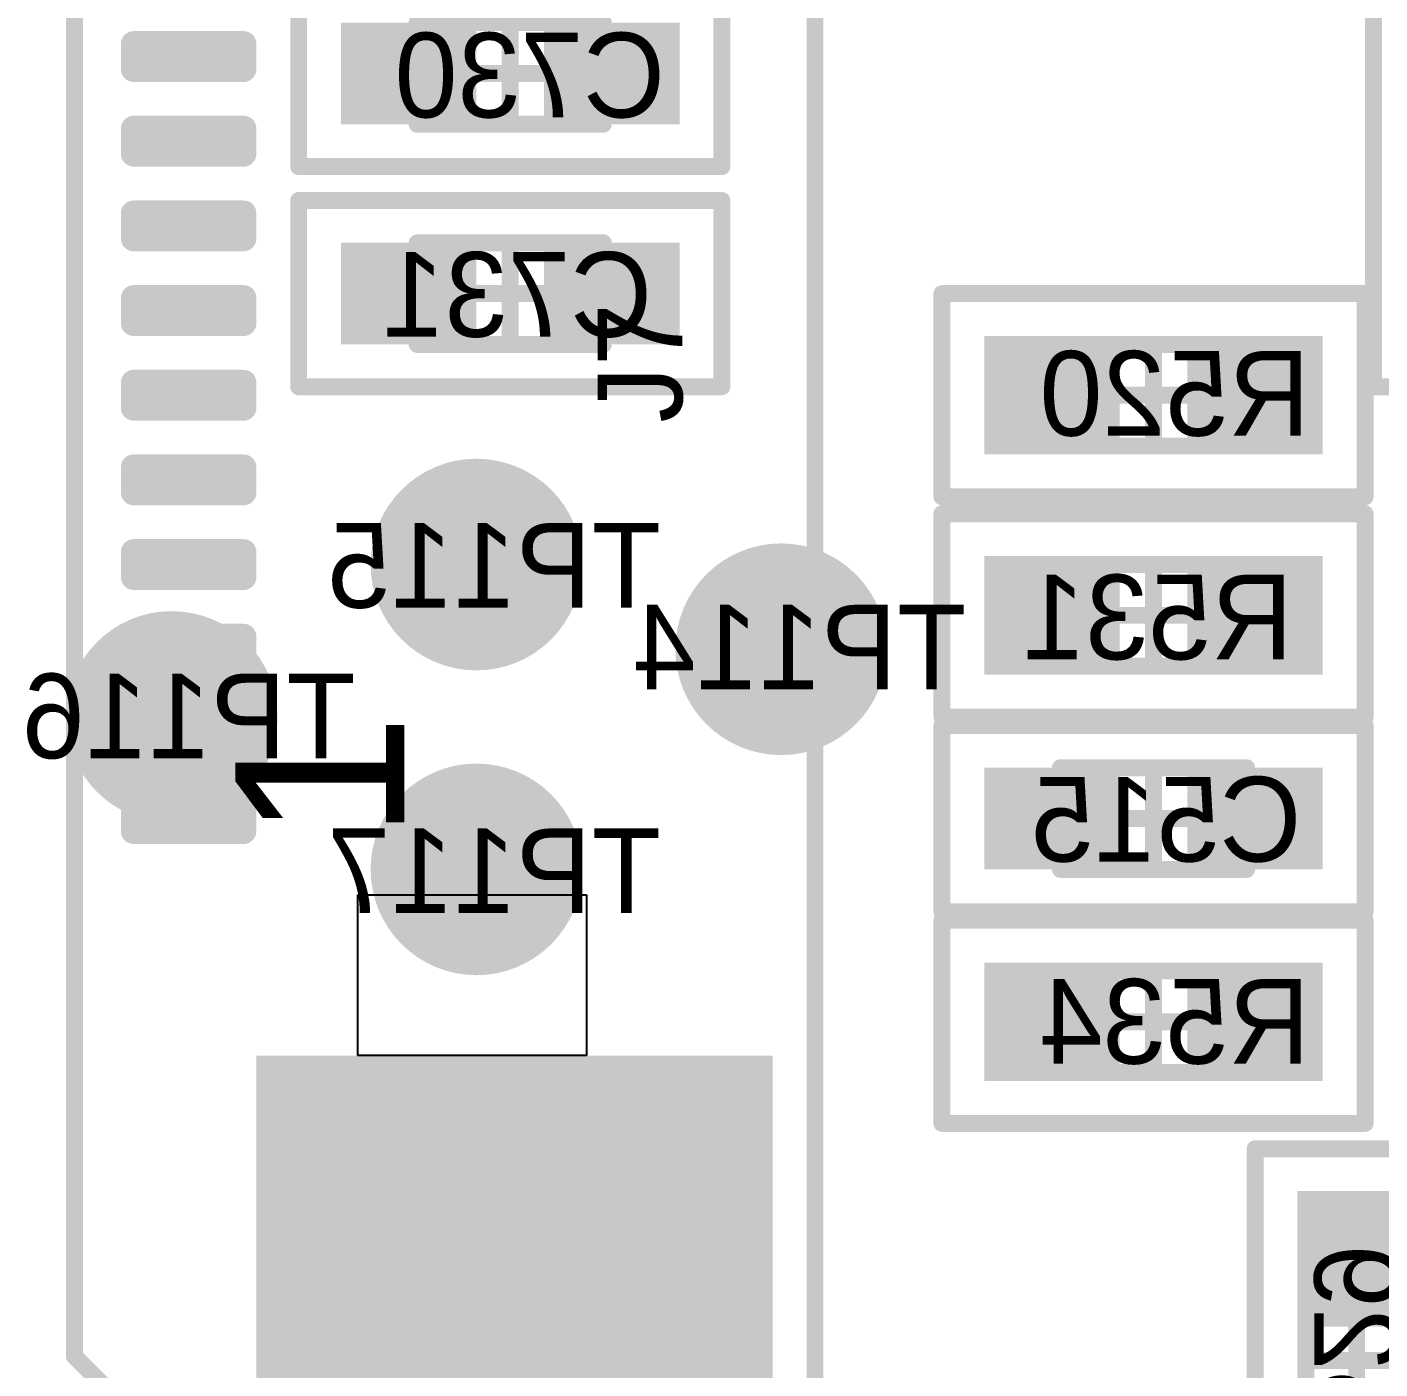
# Model space of a CAD drawing. Header units: millimetres. Extents: x 33.3 to 111.9, y 29.8 to 74.8.
# Drawn here: x 66.51 to 74.5, y 55.45 to 63.37 of the extents above; entities that cross this region are included whole.
import ezdxf

# ---------------------------------------------------------------- set-up
doc = ezdxf.new("R2010")
doc.units = ezdxf.units.MM
for name, color, linetype in [('BottomLayer', 5, 'Continuous'), ('BottomOverlay', 54, 'Continuous'), ('BottomPaste', 16, 'Continuous'), ('Mechanical14', 56, 'Continuous'), ('Mechanical15', 56, 'Continuous'), ('Mechanical16', 56, 'Continuous'), ('Mechanical17', 56, 'Continuous'), ('TopLayer', 1, 'Continuous'), ('TopOverlay', 2, 'Continuous'), ('TopPaste', 8, 'Continuous')]:
    doc.layers.add(name, color=color, linetype=linetype)

# ---------------------------------------------------------------- blocks, each defined once
blk = doc.blocks.new('TP_1_25___TOP_B_26')
at = {"layer": 'BottomLayer', "const_width": 0.625}
blk.add_lwpolyline([(-0.3125, 0, 1), (0.3125, 0, 1)], format="xyb", close=True, dxfattribs=at)
at = {"layer": 'BottomPaste', "const_width": 0.625}
blk.add_lwpolyline([(-0.3125, 0, 1), (0.3125, 0, 1)], format="xyb", close=True, dxfattribs=at)
blk = doc.blocks.new('TP_1_25___TOP_B_27')
at = {"layer": 'BottomLayer', "const_width": 0.625}
blk.add_lwpolyline([(-0.3125, 0, 1), (0.3125, 0, 1)], format="xyb", close=True, dxfattribs=at)
at = {"layer": 'BottomPaste', "const_width": 0.625}
blk.add_lwpolyline([(-0.3125, 0, 1), (0.3125, 0, 1)], format="xyb", close=True, dxfattribs=at)
blk = doc.blocks.new('TP_1_25___TOP_B_28')
at = {"layer": 'BottomLayer', "const_width": 0.625}
blk.add_lwpolyline([(-0.3125, 0, 1), (0.3125, 0, 1)], format="xyb", close=True, dxfattribs=at)
at = {"layer": 'BottomPaste', "const_width": 0.625}
blk.add_lwpolyline([(-0.3125, 0, 1), (0.3125, 0, 1)], format="xyb", close=True, dxfattribs=at)
blk = doc.blocks.new('TP_1_25___TOP_B_29')
at = {"layer": 'BottomLayer', "const_width": 0.625}
blk.add_lwpolyline([(-0.3125, 0, 1), (0.3125, 0, 1)], format="xyb", close=True, dxfattribs=at)
at = {"layer": 'BottomPaste', "const_width": 0.625}
blk.add_lwpolyline([(-0.3125, 0, 1), (0.3125, 0, 1)], format="xyb", close=True, dxfattribs=at)
blk = doc.blocks.new('RESC0402_1005__N_B_95')
at = {"layer": 'BottomLayer'}
for points in [[(-1, 0.35), (-1, -0.35), (-0.2, 0.35), (-0.2, -0.35)], [(0.2, 0.35), (0.2, -0.35), (1, 0.35), (1, -0.35)]]:
    blk.add_solid(points, dxfattribs=at)
at = {"layer": 'BottomPaste'}
for points in [[(-1, 0.35), (-1, -0.35), (-0.2, 0.35), (-0.2, -0.35)], [(0.2, 0.35), (0.2, -0.35), (1, 0.35), (1, -0.35)]]:
    blk.add_solid(points, dxfattribs=at)
at = {"layer": 'Mechanical14', "const_width": 0.1}
for points in [[(-0.55, 0.3), (0.55, 0.3)], [(-0.55, -0.3), (-0.55, 0.3)], [(0.55, -0.3), (0.55, 0.3)], [(-0.55, -0.3), (0.55, -0.3)]]:
    blk.add_lwpolyline(points, dxfattribs=at)
at = {"layer": 'Mechanical14', "const_width": 0.05}
for points in [[(-0.575, 0.3, 1), (-0.525, 0.3, 1)], [(-0.575, 0.3, 1), (-0.525, 0.3, 1)], [(0.525, 0.3, 1), (0.575, 0.3, 1)], [(0.525, 0.3, 1), (0.575, 0.3, 1)], [(-0.575, -0.3, 1), (-0.525, -0.3, 1)], [(-0.575, -0.3, 1), (-0.525, -0.3, 1)], [(0.525, -0.3, 1), (0.575, -0.3, 1)], [(0.525, -0.3, 1), (0.575, -0.3, 1)]]:
    blk.add_lwpolyline(points, format="xyb", close=True, dxfattribs=at)
at = {"layer": 'Mechanical16', "const_width": 0.1}
for points in [[(-1.25, 0.6), (1.25, 0.6)], [(-1.25, -0.6), (-1.25, 0.6)], [(1.25, -0.6), (1.25, 0.6)], [(-1.25, -0.6), (1.25, -0.6)]]:
    blk.add_lwpolyline(points, dxfattribs=at)
at = {"layer": 'Mechanical16', "const_width": 0.05}
for points in [[(-1.275, 0.6, 1), (-1.225, 0.6, 1)], [(-1.275, 0.6, 1), (-1.225, 0.6, 1)], [(1.225, 0.6, 1), (1.275, 0.6, 1)], [(1.225, 0.6, 1), (1.275, 0.6, 1)], [(-1.275, -0.6, 1), (-1.225, -0.6, 1)], [(-1.275, -0.6, 1), (-1.225, -0.6, 1)], [(1.225, -0.6, 1), (1.275, -0.6, 1)], [(1.225, -0.6, 1), (1.275, -0.6, 1)]]:
    blk.add_lwpolyline(points, format="xyb", close=True, dxfattribs=at)
at = {"layer": 'Mechanical17', "const_width": 0.1}
for points in [[(0, -0.3), (0, 0.3)], [(-0.3, 0), (0.3, 0)]]:
    blk.add_lwpolyline(points, dxfattribs=at)
at = {"layer": 'Mechanical17', "const_width": 0.05}
for points in [[(-0.025, 0.3, 1), (0.025, 0.3, 1)], [(-0.325, 0, 1), (-0.275, 0, 1)], [(0.275, 0, 1), (0.325, 0, 1)], [(-0.025, -0.3, 1), (0.025, -0.3, 1)]]:
    blk.add_lwpolyline(points, format="xyb", close=True, dxfattribs=at)
blk = doc.blocks.new('RESC0402_1005__N_B_98')
at = {"layer": 'BottomLayer'}
for points in [[(-1, 0.35), (-1, -0.35), (-0.2, 0.35), (-0.2, -0.35)], [(0.2, 0.35), (0.2, -0.35), (1, 0.35), (1, -0.35)]]:
    blk.add_solid(points, dxfattribs=at)
at = {"layer": 'BottomPaste'}
for points in [[(-1, 0.35), (-1, -0.35), (-0.2, 0.35), (-0.2, -0.35)], [(0.2, 0.35), (0.2, -0.35), (1, 0.35), (1, -0.35)]]:
    blk.add_solid(points, dxfattribs=at)
at = {"layer": 'Mechanical14', "const_width": 0.1}
for points in [[(-0.55, 0.3), (0.55, 0.3)], [(-0.55, -0.3), (-0.55, 0.3)], [(0.55, -0.3), (0.55, 0.3)], [(-0.55, -0.3), (0.55, -0.3)]]:
    blk.add_lwpolyline(points, dxfattribs=at)
at = {"layer": 'Mechanical14', "const_width": 0.05}
for points in [[(-0.575, 0.3, 1), (-0.525, 0.3, 1)], [(-0.575, 0.3, 1), (-0.525, 0.3, 1)], [(0.525, 0.3, 1), (0.575, 0.3, 1)], [(0.525, 0.3, 1), (0.575, 0.3, 1)], [(-0.575, -0.3, 1), (-0.525, -0.3, 1)], [(-0.575, -0.3, 1), (-0.525, -0.3, 1)], [(0.525, -0.3, 1), (0.575, -0.3, 1)], [(0.525, -0.3, 1), (0.575, -0.3, 1)]]:
    blk.add_lwpolyline(points, format="xyb", close=True, dxfattribs=at)
at = {"layer": 'Mechanical16', "const_width": 0.1}
for points in [[(-1.25, 0.6), (1.25, 0.6)], [(-1.25, -0.6), (-1.25, 0.6)], [(1.25, -0.6), (1.25, 0.6)], [(-1.25, -0.6), (1.25, -0.6)]]:
    blk.add_lwpolyline(points, dxfattribs=at)
at = {"layer": 'Mechanical16', "const_width": 0.05}
for points in [[(-1.275, 0.6, 1), (-1.225, 0.6, 1)], [(-1.275, 0.6, 1), (-1.225, 0.6, 1)], [(1.225, 0.6, 1), (1.275, 0.6, 1)], [(1.225, 0.6, 1), (1.275, 0.6, 1)], [(-1.275, -0.6, 1), (-1.225, -0.6, 1)], [(-1.275, -0.6, 1), (-1.225, -0.6, 1)], [(1.225, -0.6, 1), (1.275, -0.6, 1)], [(1.225, -0.6, 1), (1.275, -0.6, 1)]]:
    blk.add_lwpolyline(points, format="xyb", close=True, dxfattribs=at)
at = {"layer": 'Mechanical17', "const_width": 0.1}
for points in [[(0, -0.3), (0, 0.3)], [(-0.3, 0), (0.3, 0)]]:
    blk.add_lwpolyline(points, dxfattribs=at)
at = {"layer": 'Mechanical17', "const_width": 0.05}
for points in [[(-0.025, 0.3, 1), (0.025, 0.3, 1)], [(-0.325, 0, 1), (-0.275, 0, 1)], [(0.275, 0, 1), (0.325, 0, 1)], [(-0.025, -0.3, 1), (0.025, -0.3, 1)]]:
    blk.add_lwpolyline(points, format="xyb", close=True, dxfattribs=at)
blk = doc.blocks.new('RESC0402_1005__N_B_100')
at = {"layer": 'BottomLayer'}
for points in [[(-1, 0.35), (-1, -0.35), (-0.2, 0.35), (-0.2, -0.35)], [(0.2, 0.35), (0.2, -0.35), (1, 0.35), (1, -0.35)]]:
    blk.add_solid(points, dxfattribs=at)
at = {"layer": 'BottomPaste'}
for points in [[(-1, 0.35), (-1, -0.35), (-0.2, 0.35), (-0.2, -0.35)], [(0.2, 0.35), (0.2, -0.35), (1, 0.35), (1, -0.35)]]:
    blk.add_solid(points, dxfattribs=at)
at = {"layer": 'Mechanical14', "const_width": 0.1}
for points in [[(0.55, 0.3), (-0.55, 0.3)], [(-0.55, -0.3), (-0.55, 0.3)], [(0.55, -0.3), (0.55, 0.3)], [(0.55, -0.3), (-0.55, -0.3)]]:
    blk.add_lwpolyline(points, dxfattribs=at)
at = {"layer": 'Mechanical14', "const_width": 0.05}
for points in [[(-0.575, 0.3, 1), (-0.525, 0.3, 1)], [(-0.575, 0.3, 1), (-0.525, 0.3, 1)], [(0.525, 0.3, 1), (0.575, 0.3, 1)], [(0.525, 0.3, 1), (0.575, 0.3, 1)], [(-0.575, -0.3, 1), (-0.525, -0.3, 1)], [(-0.575, -0.3, 1), (-0.525, -0.3, 1)], [(0.525, -0.3, 1), (0.575, -0.3, 1)], [(0.525, -0.3, 1), (0.575, -0.3, 1)]]:
    blk.add_lwpolyline(points, format="xyb", close=True, dxfattribs=at)
at = {"layer": 'Mechanical16', "const_width": 0.1}
for points in [[(1.25, 0.6), (-1.25, 0.6)], [(-1.25, -0.6), (-1.25, 0.6)], [(1.25, -0.6), (1.25, 0.6)], [(1.25, -0.6), (-1.25, -0.6)]]:
    blk.add_lwpolyline(points, dxfattribs=at)
at = {"layer": 'Mechanical16', "const_width": 0.05}
for points in [[(-1.275, 0.6, 1), (-1.225, 0.6, 1)], [(-1.275, 0.6, 1), (-1.225, 0.6, 1)], [(1.225, 0.6, 1), (1.275, 0.6, 1)], [(1.225, 0.6, 1), (1.275, 0.6, 1)], [(-1.275, -0.6, 1), (-1.225, -0.6, 1)], [(-1.275, -0.6, 1), (-1.225, -0.6, 1)], [(1.225, -0.6, 1), (1.275, -0.6, 1)], [(1.225, -0.6, 1), (1.275, -0.6, 1)]]:
    blk.add_lwpolyline(points, format="xyb", close=True, dxfattribs=at)
at = {"layer": 'Mechanical17', "const_width": 0.1}
for points in [[(0, -0.3), (0, 0.3)], [(0.3, 0), (-0.3, 0)]]:
    blk.add_lwpolyline(points, dxfattribs=at)
at = {"layer": 'Mechanical17', "const_width": 0.05}
for points in [[(-0.025, 0.3, 1), (0.025, 0.3, 1)], [(-0.325, 0, 1), (-0.275, 0, 1)], [(0.275, 0, 1), (0.325, 0, 1)], [(-0.025, -0.3, 1), (0.025, -0.3, 1)]]:
    blk.add_lwpolyline(points, format="xyb", close=True, dxfattribs=at)
blk = doc.blocks.new('RESC0402_1005__N_B_102')
at = {"layer": 'BottomLayer'}
for points in [[(-1, 0.35), (-1, -0.35), (-0.2, 0.35), (-0.2, -0.35)], [(0.2, 0.35), (0.2, -0.35), (1, 0.35), (1, -0.35)]]:
    blk.add_solid(points, dxfattribs=at)
at = {"layer": 'BottomPaste'}
for points in [[(-1, 0.35), (-1, -0.35), (-0.2, 0.35), (-0.2, -0.35)], [(0.2, 0.35), (0.2, -0.35), (1, 0.35), (1, -0.35)]]:
    blk.add_solid(points, dxfattribs=at)
at = {"layer": 'Mechanical14', "const_width": 0.1}
for points in [[(-0.55, 0.3), (0.55, 0.3)], [(-0.55, 0.3), (-0.55, -0.3)], [(0.55, 0.3), (0.55, -0.3)], [(-0.55, -0.3), (0.55, -0.3)]]:
    blk.add_lwpolyline(points, dxfattribs=at)
at = {"layer": 'Mechanical14', "const_width": 0.05}
for points in [[(-0.575, 0.3, 1), (-0.525, 0.3, 1)], [(-0.575, 0.3, 1), (-0.525, 0.3, 1)], [(0.525, 0.3, 1), (0.575, 0.3, 1)], [(0.525, 0.3, 1), (0.575, 0.3, 1)], [(-0.575, -0.3, 1), (-0.525, -0.3, 1)], [(-0.575, -0.3, 1), (-0.525, -0.3, 1)], [(0.525, -0.3, 1), (0.575, -0.3, 1)], [(0.525, -0.3, 1), (0.575, -0.3, 1)]]:
    blk.add_lwpolyline(points, format="xyb", close=True, dxfattribs=at)
at = {"layer": 'Mechanical16', "const_width": 0.1}
for points in [[(-1.25, 0.6), (1.25, 0.6)], [(-1.25, 0.6), (-1.25, -0.6)], [(1.25, 0.6), (1.25, -0.6)], [(-1.25, -0.6), (1.25, -0.6)]]:
    blk.add_lwpolyline(points, dxfattribs=at)
at = {"layer": 'Mechanical16', "const_width": 0.05}
for points in [[(-1.275, 0.6, 1), (-1.225, 0.6, 1)], [(-1.275, 0.6, 1), (-1.225, 0.6, 1)], [(1.225, 0.6, 1), (1.275, 0.6, 1)], [(1.225, 0.6, 1), (1.275, 0.6, 1)], [(-1.275, -0.6, 1), (-1.225, -0.6, 1)], [(-1.275, -0.6, 1), (-1.225, -0.6, 1)], [(1.225, -0.6, 1), (1.275, -0.6, 1)], [(1.225, -0.6, 1), (1.275, -0.6, 1)]]:
    blk.add_lwpolyline(points, format="xyb", close=True, dxfattribs=at)
at = {"layer": 'Mechanical17', "const_width": 0.1}
for points in [[(0, 0.3), (0, -0.3)], [(-0.3, 0), (0.3, 0)]]:
    blk.add_lwpolyline(points, dxfattribs=at)
at = {"layer": 'Mechanical17', "const_width": 0.05}
for points in [[(-0.025, 0.3, 1), (0.025, 0.3, 1)], [(-0.325, 0, 1), (-0.275, 0, 1)], [(0.275, 0, 1), (0.325, 0, 1)], [(-0.025, -0.3, 1), (0.025, -0.3, 1)]]:
    blk.add_lwpolyline(points, format="xyb", close=True, dxfattribs=at)
blk = doc.blocks.new('RESC0402_1005__N_B_109')
at = {"layer": 'BottomLayer'}
for points in [[(-1, 0.35), (-1, -0.35), (-0.2, 0.35), (-0.2, -0.35)], [(0.2, 0.35), (0.2, -0.35), (1, 0.35), (1, -0.35)]]:
    blk.add_solid(points, dxfattribs=at)
at = {"layer": 'BottomPaste'}
for points in [[(-1, 0.35), (-1, -0.35), (-0.2, 0.35), (-0.2, -0.35)], [(0.2, 0.35), (0.2, -0.35), (1, 0.35), (1, -0.35)]]:
    blk.add_solid(points, dxfattribs=at)
at = {"layer": 'Mechanical14', "const_width": 0.1}
for points in [[(0.55, 0.3), (-0.55, 0.3)], [(-0.55, 0.3), (-0.55, -0.3)], [(0.55, 0.3), (0.55, -0.3)], [(0.55, -0.3), (-0.55, -0.3)]]:
    blk.add_lwpolyline(points, dxfattribs=at)
at = {"layer": 'Mechanical14', "const_width": 0.05}
for points in [[(-0.575, 0.3, 1), (-0.525, 0.3, 1)], [(-0.575, 0.3, 1), (-0.525, 0.3, 1)], [(0.525, 0.3, 1), (0.575, 0.3, 1)], [(0.525, 0.3, 1), (0.575, 0.3, 1)], [(-0.575, -0.3, 1), (-0.525, -0.3, 1)], [(-0.575, -0.3, 1), (-0.525, -0.3, 1)], [(0.525, -0.3, 1), (0.575, -0.3, 1)], [(0.525, -0.3, 1), (0.575, -0.3, 1)]]:
    blk.add_lwpolyline(points, format="xyb", close=True, dxfattribs=at)
at = {"layer": 'Mechanical16', "const_width": 0.1}
for points in [[(1.25, 0.6), (-1.25, 0.6)], [(-1.25, 0.6), (-1.25, -0.6)], [(1.25, 0.6), (1.25, -0.6)], [(1.25, -0.6), (-1.25, -0.6)]]:
    blk.add_lwpolyline(points, dxfattribs=at)
at = {"layer": 'Mechanical16', "const_width": 0.05}
for points in [[(-1.275, 0.6, 1), (-1.225, 0.6, 1)], [(-1.275, 0.6, 1), (-1.225, 0.6, 1)], [(1.225, 0.6, 1), (1.275, 0.6, 1)], [(1.225, 0.6, 1), (1.275, 0.6, 1)], [(-1.275, -0.6, 1), (-1.225, -0.6, 1)], [(-1.275, -0.6, 1), (-1.225, -0.6, 1)], [(1.225, -0.6, 1), (1.275, -0.6, 1)], [(1.225, -0.6, 1), (1.275, -0.6, 1)]]:
    blk.add_lwpolyline(points, format="xyb", close=True, dxfattribs=at)
at = {"layer": 'Mechanical17', "const_width": 0.1}
for points in [[(0, 0.3), (0, -0.3)], [(0.3, 0), (-0.3, 0)]]:
    blk.add_lwpolyline(points, dxfattribs=at)
at = {"layer": 'Mechanical17', "const_width": 0.05}
for points in [[(-0.025, 0.3, 1), (0.025, 0.3, 1)], [(-0.325, 0, 1), (-0.275, 0, 1)], [(0.275, 0, 1), (0.325, 0, 1)], [(-0.025, -0.3, 1), (0.025, -0.3, 1)]]:
    blk.add_lwpolyline(points, format="xyb", close=True, dxfattribs=at)
blk = doc.blocks.new('MOLEX_52745_1297_212')
at = {"layer": 'Mechanical15', "const_width": 0.1}
for points in [[(-3.175, 0.675), (-4.05, -0.2)], [(-3.175, 0.675), (8.7, 0.675)], [(-4.05, -3.7), (9.575, -3.7)]]:
    blk.add_lwpolyline(points, dxfattribs=at)
at = {"layer": 'Mechanical15', "const_width": 0.05}
blk.add_lwpolyline([(-3.2, 0.675, 1), (-3.15, 0.675, 1)], format="xyb", close=True, dxfattribs=at)
blk.add_lwpolyline([(-3.2, 0.675, 1), (-3.15, 0.675, 1)], format="xyb", close=True, dxfattribs=at)
at = {"layer": 'TopLayer'}
for p, q in [((-1.4, -1), (-0.45, -1)), ((-1.4, -2.35), (-1.4, -1)), ((-0.45, -1), (-0.45, -2.35)), ((-0.45, -2.35), (-1.4, -2.35))]:
    blk.add_line(p, q, dxfattribs=at)
at = {"layer": 'TopLayer', "const_width": 0.075}
for points in [[(-0.1125, 0.325, 1), (-0.0375, 0.325, 1)], [(0.0375, 0.325, 1), (0.1125, 0.325, 1)], [(0.3875, 0.325, 1), (0.4625, 0.325, 1)], [(0.5375, 0.325, 1), (0.6125, 0.325, 1)], [(0.8875, 0.325, 1), (0.9625, 0.325, 1)], [(1.0375, 0.325, 1), (1.1125, 0.325, 1)], [(1.3875, 0.325, 1), (1.4625, 0.325, 1)], [(1.5375, 0.325, 1), (1.6125, 0.325, 1)], [(1.8875, 0.325, 1), (1.9625, 0.325, 1)], [(2.0375, 0.325, 1), (2.1125, 0.325, 1)], [(2.3875, 0.325, 1), (2.4625, 0.325, 1)], [(2.5375, 0.325, 1), (2.6125, 0.325, 1)], [(2.8875, 0.325, 1), (2.9625, 0.325, 1)], [(3.0375, 0.325, 1), (3.1125, 0.325, 1)], [(3.3875, 0.325, 1), (3.4625, 0.325, 1)], [(3.5375, 0.325, 1), (3.6125, 0.325, 1)], [(3.8875, 0.325, 1), (3.9625, 0.325, 1)], [(4.0375, 0.325, 1), (4.1125, 0.325, 1)], [(4.3875, 0.325, 1), (4.4625, 0.325, 1)], [(4.5375, 0.325, 1), (4.6125, 0.325, 1)], [(-0.1125, -0.325, 1), (-0.0375, -0.325, 1)], [(0.0375, -0.325, 1), (0.1125, -0.325, 1)], [(0.3875, -0.325, 1), (0.4625, -0.325, 1)], [(0.5375, -0.325, 1), (0.6125, -0.325, 1)], [(0.8875, -0.325, 1), (0.9625, -0.325, 1)], [(1.0375, -0.325, 1), (1.1125, -0.325, 1)], [(1.3875, -0.325, 1), (1.4625, -0.325, 1)], [(1.5375, -0.325, 1), (1.6125, -0.325, 1)], [(1.8875, -0.325, 1), (1.9625, -0.325, 1)], [(2.0375, -0.325, 1), (2.1125, -0.325, 1)], [(2.3875, -0.325, 1), (2.4625, -0.325, 1)], [(2.5375, -0.325, 1), (2.6125, -0.325, 1)], [(2.8875, -0.325, 1), (2.9625, -0.325, 1)], [(3.0375, -0.325, 1), (3.1125, -0.325, 1)], [(3.3875, -0.325, 1), (3.4625, -0.325, 1)], [(3.5375, -0.325, 1), (3.6125, -0.325, 1)], [(3.8875, -0.325, 1), (3.9625, -0.325, 1)], [(4.0375, -0.325, 1), (4.1125, -0.325, 1)], [(4.3875, -0.325, 1), (4.4625, -0.325, 1)], [(4.5375, -0.325, 1), (4.6125, -0.325, 1)]]:
    blk.add_lwpolyline(points, format="xyb", close=True, dxfattribs=at)
at = {"layer": 'TopLayer'}
for points in [[(-0.075, -0.4), (0.075, -0.4), (-0.075, 0.4), (0.075, 0.4)], [(0.425, -0.4), (0.575, -0.4), (0.425, 0.4), (0.575, 0.4)], [(0.925, -0.4), (1.075, -0.4), (0.925, 0.4), (1.075, 0.4)], [(1.425, -0.4), (1.575, -0.4), (1.425, 0.4), (1.575, 0.4)], [(1.925, -0.4), (2.075, -0.4), (1.925, 0.4), (2.075, 0.4)], [(2.425, -0.4), (2.575, -0.4), (2.425, 0.4), (2.575, 0.4)], [(2.925, -0.4), (3.075, -0.4), (2.925, 0.4), (3.075, 0.4)], [(3.425, -0.4), (3.575, -0.4), (3.425, 0.4), (3.575, 0.4)], [(3.925, -0.4), (4.075, -0.4), (3.925, 0.4), (4.075, 0.4)], [(4.425, -0.4), (4.575, -0.4), (4.425, 0.4), (4.575, 0.4)], [(-0.15, -0.325), (0.15, -0.325), (-0.15, 0.325), (0.15, 0.325)], [(0.35, -0.325), (0.65, -0.325), (0.35, 0.325), (0.65, 0.325)], [(0.85, -0.325), (1.15, -0.325), (0.85, 0.325), (1.15, 0.325)], [(1.35, -0.325), (1.65, -0.325), (1.35, 0.325), (1.65, 0.325)], [(1.85, -0.325), (2.15, -0.325), (1.85, 0.325), (2.15, 0.325)], [(2.35, -0.325), (2.65, -0.325), (2.35, 0.325), (2.65, 0.325)], [(2.85, -0.325), (3.15, -0.325), (2.85, 0.325), (3.15, 0.325)], [(3.35, -0.325), (3.65, -0.325), (3.35, 0.325), (3.65, 0.325)], [(3.85, -0.325), (4.15, -0.325), (3.85, 0.325), (4.15, 0.325)], [(4.35, -0.325), (4.65, -0.325), (4.35, 0.325), (4.65, 0.325)], [(-3.8, -3.45), (-1.4, -3.45), (-3.8, -0.4), (-1.4, -0.4)]]:
    blk.add_solid(points, dxfattribs=at)
at = {"layer": 'TopPaste', "const_width": 0.075}
for points in [[(-0.1125, 0.325, 1), (-0.0375, 0.325, 1)], [(0.0375, 0.325, 1), (0.1125, 0.325, 1)], [(0.3875, 0.325, 1), (0.4625, 0.325, 1)], [(0.5375, 0.325, 1), (0.6125, 0.325, 1)], [(0.8875, 0.325, 1), (0.9625, 0.325, 1)], [(1.0375, 0.325, 1), (1.1125, 0.325, 1)], [(1.3875, 0.325, 1), (1.4625, 0.325, 1)], [(1.5375, 0.325, 1), (1.6125, 0.325, 1)], [(1.8875, 0.325, 1), (1.9625, 0.325, 1)], [(2.0375, 0.325, 1), (2.1125, 0.325, 1)], [(2.3875, 0.325, 1), (2.4625, 0.325, 1)], [(2.5375, 0.325, 1), (2.6125, 0.325, 1)], [(2.8875, 0.325, 1), (2.9625, 0.325, 1)], [(3.0375, 0.325, 1), (3.1125, 0.325, 1)], [(3.3875, 0.325, 1), (3.4625, 0.325, 1)], [(3.5375, 0.325, 1), (3.6125, 0.325, 1)], [(3.8875, 0.325, 1), (3.9625, 0.325, 1)], [(4.0375, 0.325, 1), (4.1125, 0.325, 1)], [(4.3875, 0.325, 1), (4.4625, 0.325, 1)], [(4.5375, 0.325, 1), (4.6125, 0.325, 1)], [(-0.1125, -0.325, 1), (-0.0375, -0.325, 1)], [(0.0375, -0.325, 1), (0.1125, -0.325, 1)], [(0.3875, -0.325, 1), (0.4625, -0.325, 1)], [(0.5375, -0.325, 1), (0.6125, -0.325, 1)], [(0.8875, -0.325, 1), (0.9625, -0.325, 1)], [(1.0375, -0.325, 1), (1.1125, -0.325, 1)], [(1.3875, -0.325, 1), (1.4625, -0.325, 1)], [(1.5375, -0.325, 1), (1.6125, -0.325, 1)], [(1.8875, -0.325, 1), (1.9625, -0.325, 1)], [(2.0375, -0.325, 1), (2.1125, -0.325, 1)], [(2.3875, -0.325, 1), (2.4625, -0.325, 1)], [(2.5375, -0.325, 1), (2.6125, -0.325, 1)], [(2.8875, -0.325, 1), (2.9625, -0.325, 1)], [(3.0375, -0.325, 1), (3.1125, -0.325, 1)], [(3.3875, -0.325, 1), (3.4625, -0.325, 1)], [(3.5375, -0.325, 1), (3.6125, -0.325, 1)], [(3.8875, -0.325, 1), (3.9625, -0.325, 1)], [(4.0375, -0.325, 1), (4.1125, -0.325, 1)], [(4.3875, -0.325, 1), (4.4625, -0.325, 1)], [(4.5375, -0.325, 1), (4.6125, -0.325, 1)]]:
    blk.add_lwpolyline(points, format="xyb", close=True, dxfattribs=at)
at = {"layer": 'TopPaste'}
for points in [[(-0.075, -0.4), (0.075, -0.4), (-0.075, 0.4), (0.075, 0.4)], [(0.425, -0.4), (0.575, -0.4), (0.425, 0.4), (0.575, 0.4)], [(0.925, -0.4), (1.075, -0.4), (0.925, 0.4), (1.075, 0.4)], [(1.425, -0.4), (1.575, -0.4), (1.425, 0.4), (1.575, 0.4)], [(1.925, -0.4), (2.075, -0.4), (1.925, 0.4), (2.075, 0.4)], [(2.425, -0.4), (2.575, -0.4), (2.425, 0.4), (2.575, 0.4)], [(2.925, -0.4), (3.075, -0.4), (2.925, 0.4), (3.075, 0.4)], [(3.425, -0.4), (3.575, -0.4), (3.425, 0.4), (3.575, 0.4)], [(3.925, -0.4), (4.075, -0.4), (3.925, 0.4), (4.075, 0.4)], [(4.425, -0.4), (4.575, -0.4), (4.425, 0.4), (4.575, 0.4)], [(-0.15, -0.325), (0.15, -0.325), (-0.15, 0.325), (0.15, 0.325)], [(0.35, -0.325), (0.65, -0.325), (0.35, 0.325), (0.65, 0.325)], [(0.85, -0.325), (1.15, -0.325), (0.85, 0.325), (1.15, 0.325)], [(1.35, -0.325), (1.65, -0.325), (1.35, 0.325), (1.65, 0.325)], [(1.85, -0.325), (2.15, -0.325), (1.85, 0.325), (2.15, 0.325)], [(2.35, -0.325), (2.65, -0.325), (2.35, 0.325), (2.65, 0.325)], [(2.85, -0.325), (3.15, -0.325), (2.85, 0.325), (3.15, 0.325)], [(3.35, -0.325), (3.65, -0.325), (3.35, 0.325), (3.65, 0.325)], [(3.85, -0.325), (4.15, -0.325), (3.85, 0.325), (4.15, 0.325)], [(4.35, -0.325), (4.65, -0.325), (4.35, 0.325), (4.65, 0.325)], [(-3.8, -3.45), (-1.4, -3.45), (-3.8, -0.4), (-1.4, -0.4)]]:
    blk.add_solid(points, dxfattribs=at)
at = {"layer": 'TopOverlay'}
blk.add_text('1', height=1, dxfattribs=at).set_placement((-0.125, -1.275))
blk = doc.blocks.new('CAPC0402_1005__N_B_235')
at = {"layer": 'BottomLayer'}
for points in [[(-1, 0.3), (-1, -0.3), (-0.2, 0.3), (-0.2, -0.3)], [(0.2, 0.3), (0.2, -0.3), (1, 0.3), (1, -0.3)]]:
    blk.add_solid(points, dxfattribs=at)
at = {"layer": 'BottomPaste'}
for points in [[(-1, 0.3), (-1, -0.3), (-0.2, 0.3), (-0.2, -0.3)], [(0.2, 0.3), (0.2, -0.3), (1, 0.3), (1, -0.3)]]:
    blk.add_solid(points, dxfattribs=at)
at = {"layer": 'Mechanical14', "const_width": 0.1}
for points in [[(0.55, 0.3), (-0.55, 0.3)], [(-0.55, 0.3), (-0.55, -0.3)], [(0.55, 0.3), (0.55, -0.3)], [(0.55, -0.3), (-0.55, -0.3)]]:
    blk.add_lwpolyline(points, dxfattribs=at)
at = {"layer": 'Mechanical14', "const_width": 0.05}
for points in [[(-0.575, 0.3, 1), (-0.525, 0.3, 1)], [(-0.575, 0.3, 1), (-0.525, 0.3, 1)], [(0.525, 0.3, 1), (0.575, 0.3, 1)], [(0.525, 0.3, 1), (0.575, 0.3, 1)], [(-0.575, -0.3, 1), (-0.525, -0.3, 1)], [(-0.575, -0.3, 1), (-0.525, -0.3, 1)], [(0.525, -0.3, 1), (0.575, -0.3, 1)], [(0.525, -0.3, 1), (0.575, -0.3, 1)]]:
    blk.add_lwpolyline(points, format="xyb", close=True, dxfattribs=at)
at = {"layer": 'Mechanical16', "const_width": 0.1}
for points in [[(1.25, 0.55), (-1.25, 0.55)], [(-1.25, 0.55), (-1.25, -0.55)], [(1.25, 0.55), (1.25, -0.55)], [(1.25, -0.55), (-1.25, -0.55)]]:
    blk.add_lwpolyline(points, dxfattribs=at)
at = {"layer": 'Mechanical16', "const_width": 0.05}
for points in [[(-1.275, 0.55, 1), (-1.225, 0.55, 1)], [(-1.275, 0.55, 1), (-1.225, 0.55, 1)], [(1.225, 0.55, 1), (1.275, 0.55, 1)], [(1.225, 0.55, 1), (1.275, 0.55, 1)], [(-1.275, -0.55, 1), (-1.225, -0.55, 1)], [(-1.275, -0.55, 1), (-1.225, -0.55, 1)], [(1.225, -0.55, 1), (1.275, -0.55, 1)], [(1.225, -0.55, 1), (1.275, -0.55, 1)]]:
    blk.add_lwpolyline(points, format="xyb", close=True, dxfattribs=at)
at = {"layer": 'Mechanical17', "const_width": 0.1}
for points in [[(0, 0.3), (0, -0.3)], [(0.3, 0), (-0.3, 0)]]:
    blk.add_lwpolyline(points, dxfattribs=at)
at = {"layer": 'Mechanical17', "const_width": 0.05}
for points in [[(-0.025, 0.3, 1), (0.025, 0.3, 1)], [(-0.325, 0, 1), (-0.275, 0, 1)], [(0.275, 0, 1), (0.325, 0, 1)], [(-0.025, -0.3, 1), (0.025, -0.3, 1)]]:
    blk.add_lwpolyline(points, format="xyb", close=True, dxfattribs=at)
blk = doc.blocks.new('CAPC0402_1005__N_B_236')
at = {"layer": 'BottomLayer'}
for points in [[(-1, 0.3), (-1, -0.3), (-0.2, 0.3), (-0.2, -0.3)], [(0.2, 0.3), (0.2, -0.3), (1, 0.3), (1, -0.3)]]:
    blk.add_solid(points, dxfattribs=at)
at = {"layer": 'BottomPaste'}
for points in [[(-1, 0.3), (-1, -0.3), (-0.2, 0.3), (-0.2, -0.3)], [(0.2, 0.3), (0.2, -0.3), (1, 0.3), (1, -0.3)]]:
    blk.add_solid(points, dxfattribs=at)
at = {"layer": 'Mechanical14', "const_width": 0.1}
for points in [[(0.55, 0.3), (-0.55, 0.3)], [(-0.55, 0.3), (-0.55, -0.3)], [(0.55, 0.3), (0.55, -0.3)], [(0.55, -0.3), (-0.55, -0.3)]]:
    blk.add_lwpolyline(points, dxfattribs=at)
at = {"layer": 'Mechanical14', "const_width": 0.05}
for points in [[(-0.575, 0.3, 1), (-0.525, 0.3, 1)], [(-0.575, 0.3, 1), (-0.525, 0.3, 1)], [(0.525, 0.3, 1), (0.575, 0.3, 1)], [(0.525, 0.3, 1), (0.575, 0.3, 1)], [(-0.575, -0.3, 1), (-0.525, -0.3, 1)], [(-0.575, -0.3, 1), (-0.525, -0.3, 1)], [(0.525, -0.3, 1), (0.575, -0.3, 1)], [(0.525, -0.3, 1), (0.575, -0.3, 1)]]:
    blk.add_lwpolyline(points, format="xyb", close=True, dxfattribs=at)
at = {"layer": 'Mechanical16', "const_width": 0.1}
for points in [[(1.25, 0.55), (-1.25, 0.55)], [(-1.25, 0.55), (-1.25, -0.55)], [(1.25, 0.55), (1.25, -0.55)], [(1.25, -0.55), (-1.25, -0.55)]]:
    blk.add_lwpolyline(points, dxfattribs=at)
at = {"layer": 'Mechanical16', "const_width": 0.05}
for points in [[(-1.275, 0.55, 1), (-1.225, 0.55, 1)], [(-1.275, 0.55, 1), (-1.225, 0.55, 1)], [(1.225, 0.55, 1), (1.275, 0.55, 1)], [(1.225, 0.55, 1), (1.275, 0.55, 1)], [(-1.275, -0.55, 1), (-1.225, -0.55, 1)], [(-1.275, -0.55, 1), (-1.225, -0.55, 1)], [(1.225, -0.55, 1), (1.275, -0.55, 1)], [(1.225, -0.55, 1), (1.275, -0.55, 1)]]:
    blk.add_lwpolyline(points, format="xyb", close=True, dxfattribs=at)
at = {"layer": 'Mechanical17', "const_width": 0.1}
for points in [[(0, 0.3), (0, -0.3)], [(0.3, 0), (-0.3, 0)]]:
    blk.add_lwpolyline(points, dxfattribs=at)
at = {"layer": 'Mechanical17', "const_width": 0.05}
for points in [[(-0.025, 0.3, 1), (0.025, 0.3, 1)], [(-0.325, 0, 1), (-0.275, 0, 1)], [(0.275, 0, 1), (0.325, 0, 1)], [(-0.025, -0.3, 1), (0.025, -0.3, 1)]]:
    blk.add_lwpolyline(points, format="xyb", close=True, dxfattribs=at)
blk = doc.blocks.new('CAPC0402_1005__N_B_293')
at = {"layer": 'BottomLayer'}
for points in [[(-1, 0.3), (-1, -0.3), (-0.2, 0.3), (-0.2, -0.3)], [(0.2, 0.3), (0.2, -0.3), (1, 0.3), (1, -0.3)]]:
    blk.add_solid(points, dxfattribs=at)
at = {"layer": 'BottomPaste'}
for points in [[(-1, 0.3), (-1, -0.3), (-0.2, 0.3), (-0.2, -0.3)], [(0.2, 0.3), (0.2, -0.3), (1, 0.3), (1, -0.3)]]:
    blk.add_solid(points, dxfattribs=at)
at = {"layer": 'Mechanical14', "const_width": 0.1}
for points in [[(-0.55, 0.3), (0.55, 0.3)], [(-0.55, -0.3), (-0.55, 0.3)], [(0.55, -0.3), (0.55, 0.3)], [(-0.55, -0.3), (0.55, -0.3)]]:
    blk.add_lwpolyline(points, dxfattribs=at)
at = {"layer": 'Mechanical14', "const_width": 0.05}
for points in [[(-0.575, 0.3, 1), (-0.525, 0.3, 1)], [(-0.575, 0.3, 1), (-0.525, 0.3, 1)], [(0.525, 0.3, 1), (0.575, 0.3, 1)], [(0.525, 0.3, 1), (0.575, 0.3, 1)], [(-0.575, -0.3, 1), (-0.525, -0.3, 1)], [(-0.575, -0.3, 1), (-0.525, -0.3, 1)], [(0.525, -0.3, 1), (0.575, -0.3, 1)], [(0.525, -0.3, 1), (0.575, -0.3, 1)]]:
    blk.add_lwpolyline(points, format="xyb", close=True, dxfattribs=at)
at = {"layer": 'Mechanical16', "const_width": 0.1}
for points in [[(-1.25, 0.55), (1.25, 0.55)], [(-1.25, -0.55), (-1.25, 0.55)], [(1.25, -0.55), (1.25, 0.55)], [(-1.25, -0.55), (1.25, -0.55)]]:
    blk.add_lwpolyline(points, dxfattribs=at)
at = {"layer": 'Mechanical16', "const_width": 0.05}
for points in [[(-1.275, 0.55, 1), (-1.225, 0.55, 1)], [(-1.275, 0.55, 1), (-1.225, 0.55, 1)], [(1.225, 0.55, 1), (1.275, 0.55, 1)], [(1.225, 0.55, 1), (1.275, 0.55, 1)], [(-1.275, -0.55, 1), (-1.225, -0.55, 1)], [(-1.275, -0.55, 1), (-1.225, -0.55, 1)], [(1.225, -0.55, 1), (1.275, -0.55, 1)], [(1.225, -0.55, 1), (1.275, -0.55, 1)]]:
    blk.add_lwpolyline(points, format="xyb", close=True, dxfattribs=at)
at = {"layer": 'Mechanical17', "const_width": 0.1}
for points in [[(0, -0.3), (0, 0.3)], [(-0.3, 0), (0.3, 0)]]:
    blk.add_lwpolyline(points, dxfattribs=at)
at = {"layer": 'Mechanical17', "const_width": 0.05}
for points in [[(-0.025, 0.3, 1), (0.025, 0.3, 1)], [(-0.325, 0, 1), (-0.275, 0, 1)], [(0.275, 0, 1), (0.325, 0, 1)], [(-0.025, -0.3, 1), (0.025, -0.3, 1)]]:
    blk.add_lwpolyline(points, format="xyb", close=True, dxfattribs=at)

msp = doc.modelspace()

# ---------------------------------------------------------------- block references
for name, p, rotation in [('MOLEX_52745_1297_212', (67.467, 58.699), 90), ('RESC0402_1005__N_B_102', (75.067, 62.499), 90), ('CAPC0402_1005__N_B_236', (69.367, 63.099), 180), ('CAPC0402_1005__N_B_235', (69.367, 61.799), 180), ('RESC0402_1005__N_B_109', (73.167, 61.199), 180), ('TP_1_25___TOP_B_28', (69.167, 60.199), 90), ('RESC0402_1005__N_B_98', (73.167, 59.899), 360), ('TP_1_25___TOP_B_29', (70.967, 59.699), 90), ('TP_1_25___TOP_B_27', (67.367, 59.299), 90), ('CAPC0402_1005__N_B_293', (73.167, 58.699), 360), ('TP_1_25___TOP_B_26', (69.167, 58.399), 90), ('RESC0402_1005__N_B_95', (73.167, 57.499), 360), ('RESC0402_1005__N_B_100', (74.367, 55.499), 270)]:
    msp.add_blockref(name, p, dxfattribs=dict(rotation=rotation))

# ---------------------------------------------------------------- texts
at = {"layer": 'BottomOverlay', "text_generation_flag": 2}
for s, p in [('C730', (70.2818, 62.8396)), ('C731', (70.2056, 61.5442)), ('R520', (74.0918, 60.96)), ('TP115', (70.2564, 59.944)), ('R531', (73.9902, 59.6392)), ('TP114', (72.0598, 59.4614)), ('TP116', (68.453, 59.055)), ('C515', (74.041, 58.4454)), ('TP117', (70.2564, 58.1406)), ('R534', (74.0918, 57.2516))]:
    msp.add_text(s, height=0.5, dxfattribs=at).set_placement(p)
msp.add_text('R529', height=0.5, rotation=270, dxfattribs=at).set_placement((74.1172, 54.5846))
at = {"layer": 'TopOverlay'}
msp.add_text('J7', height=0.5, rotation=90, dxfattribs=at).set_placement((70.3834, 61.0362))

doc.saveas('drawing.dxf')
